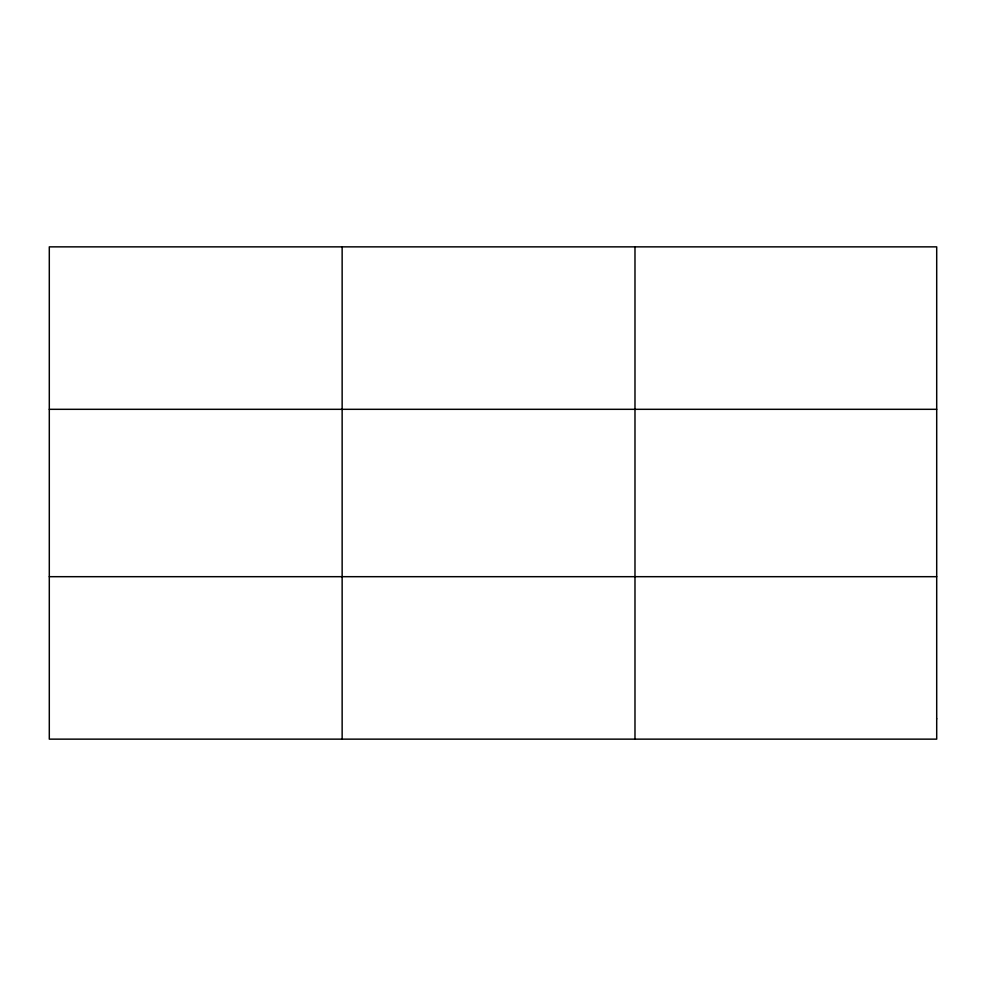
<?xml version="1.0" encoding="UTF-8"?>
<svg xmlns="http://www.w3.org/2000/svg" width="986" height="986" viewBox="0 0 986 986"><rect width="100%" height="100%" fill="white"/><g stroke="black" fill="none" stroke-linecap="round" stroke-linejoin="round"><path stroke-width="1.48" d="M342.142 246.857L342.142 739.143M634.984 246.857L634.984 739.143M49.3 409.313L936.7 409.313M49.3 576.687L936.7 576.687M936.7 718.831L936.7 739.143L49.3 739.143L49.3 246.857L936.7 246.857L936.7 718.831"/></g></svg>
